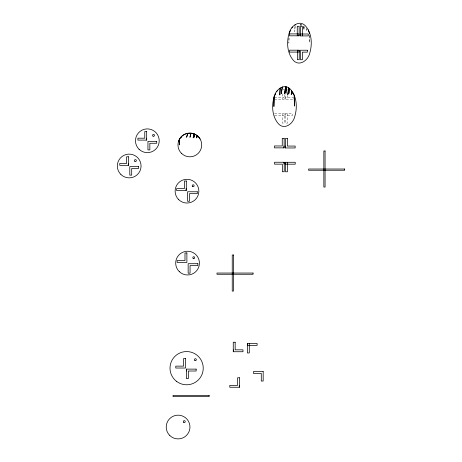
<?xml version="1.0" encoding="UTF-8"?>
<svg xmlns="http://www.w3.org/2000/svg" width="462" height="462" viewBox="0 0 462 462"><rect width="100%" height="100%" fill="white"/><g stroke="black" fill="none" stroke-linecap="round" stroke-linejoin="round"><path stroke-width="0.35" stroke-dasharray="2.31 1.73" d="M288.987 38.282L288.871 43.133L289.004 38.207M295.126 25.999L294.802 31.578L294.999 25.248M301.293 25.629L301.374 24.232M304.175 26.374L303.886 29.99L304.129 26.403M301.033 25.595L301.143 24.191M306.462 28.621L306.237 31.202L306.381 28.592M303.205 28.759L303.546 25.999M303.211 27.951L303.476 25.924M300.294 25.491L300.491 24.064M300.254 25.41L300.456 24.036M282.923 89.726L284.188 89.726M285.47 89.83L287.37 89.83L287.37 91.21M274.474 97.32L283.968 97.32L283.968 99.22M274.474 99.22L284.188 99.22L284.188 94.473M274.549 113.612L284.263 113.612L284.263 123.111L282.363 123.111L282.363 113.612M274.549 115.512L284.043 115.512L284.043 113.612M309.205 35.158L309.43 42.66L309.367 35.048M287.37 95.351L287.37 99.324M287.445 113.646L287.445 123.14L285.545 123.14L285.545 113.646L292.411 113.646L292.411 115.546L285.764 115.546L285.764 113.646M285.689 99.324L285.689 97.424L293.283 97.424L293.283 99.324L285.47 99.324L285.47 93.896M282.288 93.867L282.288 99.22"/><path stroke-width="0.69" d="M309.118 32.432L308.212 29.782M274.122 96.853L273.897 106.549L274.157 96.697M179.487 139.189L179.268 144.924L179.527 139.097M280.226 88.023L279.822 94.993L280.059 88.138M286.434 86.954L286.076 93.226L285.724 93.226L286.221 86.902M289.281 88.415L288.912 93.405L289.247 88.386M294.999 25.248L295.039 24.723M291.597 90.743L291.256 94.618L291.534 90.662M288.738 88.034L287.791 94.739L288.681 87.994M285.614 86.769L284.58 93.636L285.574 86.758M282.357 86.983L281.26 93.653L282.282 87.006M196.968 135.574L196.627 137.872L196.904 135.528M194.109 133.974L193.162 137.936L194.046 133.945M292.833 92.342L292.44 93.428L292.434 91.828M190.985 133.223L189.951 137.289L190.945 133.218M289.172 33.131C286.44 42.192 287.017 53.165 293.514 60.528C299.578 66.898 308.235 60.124 309.731 53.188C312.462 44.121 311.885 33.148 305.388 25.785C299.324 19.416 290.667 26.195 289.172 33.131L290.546 30.608M274.197 96.546C271.46 105.607 272.037 116.58 278.54 123.943C284.604 130.313 293.26 123.539 294.75 116.603C297.488 107.536 296.91 96.564 290.407 89.201C284.349 82.831 275.687 89.611 274.197 96.546L275.566 94.023L275.612 94.618L275.606 93.434M187.728 133.351L186.631 137.295L187.647 133.362M198.198 136.521L197.811 137.162L197.8 136.215M178.378 141.869L179.568 139.01L180.544 137.705L180.937 137.514L180.977 137.872L180.977 137.168M292.538 27.056L291.84 27.968M277.558 90.471L276.859 91.384M180.578 137.682C185.25 131.144 196.258 131.97 200.121 139.01M285.47 89.83L286.735 89.83M293.231 93.197L294.155 95.224L294.45 106.075L294.369 95.698M309.344 32.282L309.355 33.668M302.344 35.909L302.344 26.415L300.444 26.415L300.444 35.909L308.264 35.909L308.264 34.009L300.664 34.009L300.664 35.909M299.024 50.196L299.024 52.096L289.524 52.096L289.524 50.196L299.243 50.196L299.243 59.696L297.343 59.696L297.343 50.196M298.943 35.805L298.943 33.905L289.449 33.905L289.449 35.805L299.162 35.805L299.162 26.311L297.268 26.311L297.268 35.805M287.416 162.283L287.416 171.777L285.516 171.777L285.516 162.283L295.23 162.283L295.23 164.183L285.735 164.183L285.735 162.283M285.66 146.067L285.66 147.961M284.014 162.254L284.014 164.154M283.939 145.957L283.939 147.857M249.301 343.457L249.301 352.951L247.401 352.951L247.401 343.457L257.115 343.457L257.115 345.357L247.62 345.357L247.62 343.457M239.276 385.366L239.276 387.26M233.483 349.832L233.483 351.732M186.648 369.121L186.648 371.015M186.099 188.606L186.099 190.5M146.454 138.202L146.454 140.101M128.303 163.433L128.303 165.332M194.652 134.199L194.277 137.15L194.618 134.182M307.386 50.231L300.519 50.231L300.519 59.725L302.419 59.725L302.419 52.131L307.386 52.131L307.386 50.231M146.673 131.56L144.773 131.56L144.773 138.202L137.913 138.202L137.913 140.101L146.673 140.101L146.673 131.56M284.159 138.363L282.259 138.363L282.259 145.957L274.445 145.957L274.445 147.857L284.159 147.857L284.159 138.363M287.341 138.467L285.441 138.467L285.441 147.961L295.154 147.961L295.154 146.067L287.341 146.067L287.341 138.467M156.71 141.366L147.944 141.366L147.944 149.913L149.844 149.913L149.844 143.266L156.71 143.266L156.71 141.366M325.081 150.976L323.85 150.976L323.85 187.058L325.081 187.058L325.081 150.976M128.523 156.785L126.623 156.785L126.623 163.433L119.762 163.433L119.762 165.332L128.523 165.332L128.523 156.785M284.234 162.254L274.52 162.254L274.52 164.154L282.334 164.154L282.334 171.748L284.234 171.748L284.234 162.254M138.56 166.591L129.793 166.591L129.793 175.138L131.693 175.138L131.693 168.491L138.56 168.491L138.56 166.591M344.669 169.017L308.593 169.017L308.593 170.247L344.669 170.247L344.669 169.017M186.319 181.006L184.419 181.006L184.419 188.606L176.6 188.606L176.6 190.5L186.319 190.5L186.319 181.006M197.303 191.765L187.584 191.765L187.584 201.259L189.484 201.259L189.484 193.665L197.303 193.665L197.303 191.765M186.885 252.945L184.985 252.945L184.985 260.545L177.171 260.545L177.171 262.445L186.885 262.445L186.885 252.945M233.472 255.001L232.242 255.001L232.242 291.083L233.472 291.083L233.472 255.001M197.869 263.704L188.155 263.704L188.155 273.198L190.055 273.198L190.055 265.604L197.869 265.604L197.869 263.704M253.06 273.042L216.978 273.042L216.978 274.272L253.06 274.272L253.06 273.042M235.164 342.238L233.264 342.238L233.264 351.732L242.977 351.732L242.977 349.832L235.164 349.832L235.164 342.238M185.493 358.529L183.593 358.529L183.593 366.129L175.779 366.129L175.779 368.029L185.493 368.029L185.493 358.529M196.142 369.121L186.429 369.121L186.429 378.615L188.329 378.615L188.329 371.015L196.142 371.015L196.142 369.121M263.184 371.529L253.471 371.529L253.471 373.423L261.284 373.423L261.284 381.023L263.184 381.023L263.184 371.529M239.495 377.766L237.595 377.766L237.595 385.366L229.781 385.366L229.781 387.26L239.495 387.26L239.495 377.766M209.136 395.397L173.054 395.397L173.054 396.633L209.136 396.633L209.136 395.397M176.582 381.41A16.615 16.615 0 0 0 203.107 370.241A16.615 16.615 0 0 0 180.174 352.858A16.615 16.615 0 0 0 176.582 381.41M169.82 435.539A11.868 11.868 0 0 0 189.599 429.949A11.868 11.868 0 0 0 174.867 415.609A11.868 11.868 0 0 0 169.82 435.539M183.807 422.43A0.947 0.947 0 0 0 185.233 421.604A0.947 0.947 0 0 0 183.807 420.784A0.947 0.947 0 0 0 183.807 422.43M179.279 271.61A11.868 11.868 0 0 0 199.064 266.02A11.868 11.868 0 0 0 184.332 251.68A11.868 11.868 0 0 0 179.279 271.61M193.272 258.501A0.947 0.947 0 0 0 194.698 257.68A0.947 0.947 0 0 0 193.272 256.855A0.947 0.947 0 0 0 193.272 258.501M178.713 199.671A11.868 11.868 0 0 0 198.493 194.08A11.868 11.868 0 0 0 183.761 179.741A11.868 11.868 0 0 0 178.713 199.671M192.7 186.561A0.947 0.947 0 0 0 194.127 185.736A0.947 0.947 0 0 0 192.7 184.916A0.947 0.947 0 0 0 192.7 186.561M181.451 153.338A11.868 11.868 0 0 0 201.311 148.013A11.868 11.868 0 0 0 186.769 133.478A11.868 11.868 0 0 0 181.451 153.338M134.91 161.388A0.947 0.947 0 0 0 136.336 160.568A0.947 0.947 0 0 0 134.91 159.742A0.947 0.947 0 0 0 134.91 161.388M120.917 174.497A11.868 11.868 0 0 0 140.702 168.907A11.868 11.868 0 0 0 125.97 154.568A11.868 11.868 0 0 0 120.917 174.497M139.068 149.272A11.868 11.868 0 0 0 158.853 143.682A11.868 11.868 0 0 0 144.121 129.343A11.868 11.868 0 0 0 139.068 149.272M153.061 136.163A0.947 0.947 0 0 0 154.487 135.337A0.947 0.947 0 0 0 153.061 134.517A0.947 0.947 0 0 0 153.061 136.163M194.906 360.487A0.947 0.947 0 0 0 196.327 359.667A0.947 0.947 0 0 0 194.906 358.841A0.947 0.947 0 0 0 194.906 360.487"/></g></svg>
